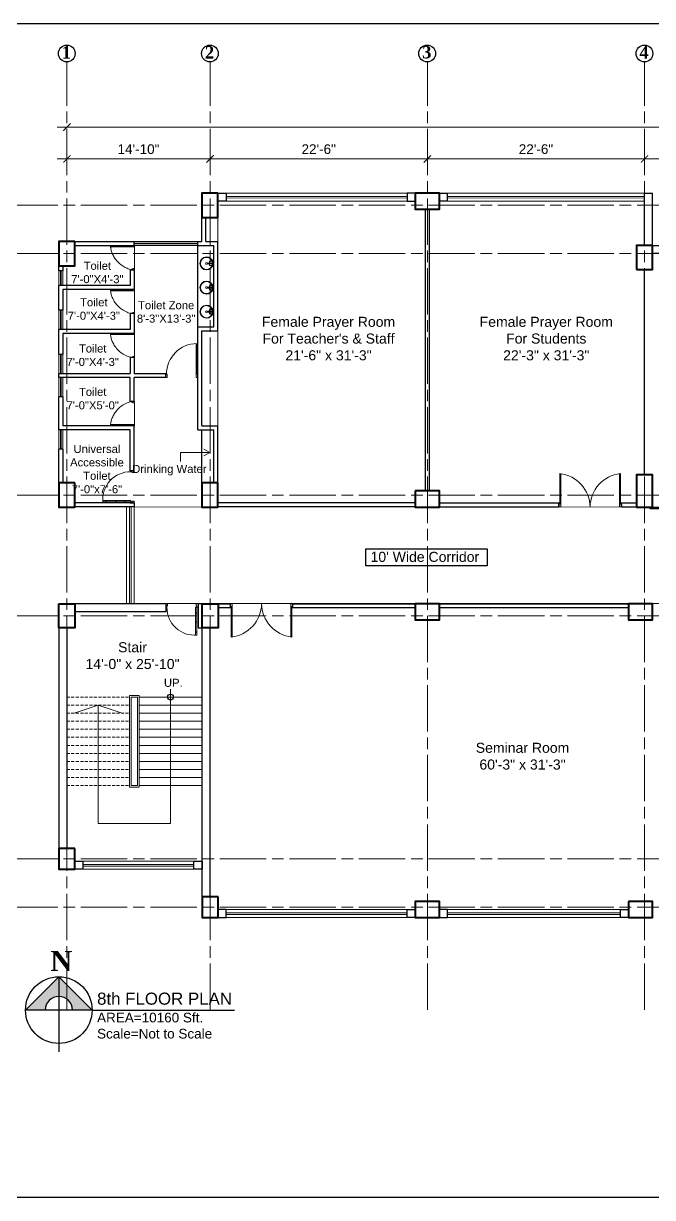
# Model space of a CAD drawing. Header units: inches. Extents: x -12 to 20935469, y -1604 to 24729220.
# Drawn here: x 20831996 to 20832778, y 24705706 to 24707164 of the extents above; entities that cross this region are included whole.
import ezdxf

# ---------------------------------------------------------------- set-up
doc = ezdxf.new("R2010")
doc.units = ezdxf.units.IN
doc.header["$LTSCALE"] = 0.03
doc.header["$MEASUREMENT"] = 0
doc.header["$PDMODE"] = 32
doc.header["$PDSIZE"] = 15
doc.linetypes.add('ACAD_ISO08W100', pattern=[36, 24, -3, 6, -3])
doc.linetypes.add('DASHED2', pattern=[0.375, 0.25, -0.125])
for name, color, linetype, lineweight in [('column', 1, 'Continuous', 40), ('Dim Line', 252, 'Continuous', 13), ('Door', 7, 'Continuous', 18), ('Gas', 21, 'Continuous', 5), ('Glass Line', 252, 'Continuous', 9), ('Grid Line', 252, 'Continuous', 18), ('Hatch', 253, 'Continuous', 15), ('Low Wall', 7, 'Continuous', 30), ('Main Wall', 7, 'Continuous', 30), ('RAIL', 23, 'Continuous', 13), ('STAIR', 46, 'Continuous', 15), ('TOILET FIXTURE', 142, 'Continuous', 5), ('wind.', 150, 'Continuous', 20)]:
    doc.layers.add(name, color=color, linetype=linetype, lineweight=lineweight)
doc.layers.add('TEXT', color=7, linetype='Continuous')
doc.styles.add('2', font='swisscl.ttf')
doc.styles.add('RomanS', font='arial.ttf', dxfattribs={"height": 12})
doc.styles.get("Standard").update_dxf_attribs({"font": 'timesbd.ttf'})
doc.dimstyles.new('Aec_Arch_I', dxfattribs={"dimscale": 96, "dimtxt": 12, "dimasz": 0.09375, "dimexe": 0.125, "dimexo": 0.125, "dimgap": 0.0625, "dimtad": 1, "dimdec": 0, "dimzin": 3, "dimdsep": 46, "dimlunit": 4, "dimtxsty": 'RomanS', "dimblk1": 'ARCHTICK', "dimblk2": 'ARCHTICK', "dimsah": 1, "dimcen": 0.09375, "dimdle": 0.125, "dimadec": 0, "dimazin": 0, "dimtfac": 0.75, "dimtdec": 0, "dimtmove": 2, "dimatfit": 3, "dimldrblk": 'ARCHTICK', "dimfxl": 1, "dimfrac": 1, "dimtolj": 1, "dimtzin": 0, "dimarcsym": 0})

# ---------------------------------------------------------------- blocks, each defined once
blk = doc.blocks.new('_ArchTick')
at = {"color": 0, "linetype": 'ByBlock', "lineweight": 35, "const_width": 0.15}
blk.add_lwpolyline([(-0.5, -0.5), (0.5, 0.5)], dxfattribs=at)
blk = doc.blocks.new('*D14')
at = {"layer": 'Defpoints', "color": 0, "transparency": 16777216}
for p in [(20831126.3, 24724578.2), (20830948.3, 24724562.3), (20831126.3, 24724562.3)]:
    blk.add_point(p, dxfattribs=at)
at = {"layer": 'Dim Line', "color": 0, "lineweight": -2, "transparency": 16777216}
for p, q in [((20830948.3, 24724574.3), (20830948.3, 24724590.2)), ((20831126.3, 24724574.3), (20831126.3, 24724590.2)), ((20830936.3, 24724578.2), (20831138.3, 24724578.2))]:
    blk.add_line(p, q, dxfattribs=at)
at = {"layer": 'Dim Line', "color": 0, "lineweight": -2, "transparency": 16777216, "xscale": 9, "yscale": 9, "zscale": 9, "rotation": 180}
blk.add_blockref('_ArchTick', (20830948.3, 24724578.2), dxfattribs=at)
at = {"layer": 'Dim Line', "color": 0, "lineweight": -2, "transparency": 16777216, "xscale": 9, "yscale": 9, "zscale": 9}
blk.add_blockref('_ArchTick', (20831126.3, 24724578.2), dxfattribs=at)
at = {"layer": 'Dim Line', "color": 0, "transparency": 16777216, "insert": (20831037.3, 24724590.3), "char_height": 12, "attachment_point": 5, "style": 'RomanS'}
blk.add_mtext('\\A1;14\'-10"', dxfattribs=at)
blk = doc.blocks.new('*D7')
at = {"layer": 'Defpoints', "color": 0, "transparency": 16777216}
for p in [(20831396.3, 24724578.2), (20831396.3, 24724578.2), (20831126.3, 24724562.3)]:
    blk.add_point(p, dxfattribs=at)
at = {"layer": 'Dim Line', "color": 0, "lineweight": -2, "transparency": 16777216}
for p, q in [((20831126.3, 24724574.3), (20831126.3, 24724590.2)), ((20831114.3, 24724578.2), (20831408.3, 24724578.2))]:
    blk.add_line(p, q, dxfattribs=at)
at = {"layer": 'Dim Line', "color": 0, "lineweight": -2, "transparency": 16777216, "xscale": 9, "yscale": 9, "zscale": 9, "rotation": 180}
blk.add_blockref('_ArchTick', (20831126.3, 24724578.2), dxfattribs=at)
at = {"layer": 'Dim Line', "color": 0, "lineweight": -2, "transparency": 16777216, "xscale": 9, "yscale": 9, "zscale": 9}
blk.add_blockref('_ArchTick', (20831396.3, 24724578.2), dxfattribs=at)
at = {"layer": 'Dim Line', "color": 0, "transparency": 16777216, "insert": (20831261.3, 24724590.3), "char_height": 12, "attachment_point": 5, "style": 'RomanS'}
blk.add_mtext('\\A1;22\'-6"', dxfattribs=at)
blk = doc.blocks.new('*D8')
at = {"layer": 'Defpoints', "color": 0, "transparency": 16777216}
for p in [(20831396.3, 24724578.2), (20831666.3, 24724578.2), (20831666.3, 24724578.2)]:
    blk.add_point(p, dxfattribs=at)
at = {"layer": 'Dim Line', "color": 0, "lineweight": -2, "transparency": 16777216}
blk.add_line((20831384.3, 24724578.2), (20831678.3, 24724578.2), dxfattribs=at)
at = {"layer": 'Dim Line', "color": 0, "lineweight": -2, "transparency": 16777216, "xscale": 9, "yscale": 9, "zscale": 9, "rotation": 180}
blk.add_blockref('_ArchTick', (20831396.3, 24724578.2), dxfattribs=at)
at = {"layer": 'Dim Line', "color": 0, "lineweight": -2, "transparency": 16777216, "xscale": 9, "yscale": 9, "zscale": 9}
blk.add_blockref('_ArchTick', (20831666.3, 24724578.2), dxfattribs=at)
at = {"layer": 'Dim Line', "color": 0, "transparency": 16777216, "insert": (20831531.3, 24724590.3), "char_height": 12, "attachment_point": 5, "style": 'RomanS'}
blk.add_mtext('\\A1;22\'-6"', dxfattribs=at)
blk = doc.blocks.new('*D9')
at = {"layer": 'Defpoints', "color": 0, "transparency": 16777216}
for p in [(20831666.3, 24724578.2), (20831844.3, 24724578.2), (20831844.3, 24724578.2)]:
    blk.add_point(p, dxfattribs=at)
at = {"layer": 'Dim Line', "color": 0, "lineweight": -2, "transparency": 16777216}
blk.add_line((20831654.3, 24724578.2), (20831856.3, 24724578.2), dxfattribs=at)
at = {"layer": 'Dim Line', "color": 0, "lineweight": -2, "transparency": 16777216, "xscale": 9, "yscale": 9, "zscale": 9, "rotation": 180}
blk.add_blockref('_ArchTick', (20831666.3, 24724578.2), dxfattribs=at)
at = {"layer": 'Dim Line', "color": 0, "lineweight": -2, "transparency": 16777216, "xscale": 9, "yscale": 9, "zscale": 9}
blk.add_blockref('_ArchTick', (20831844.3, 24724578.2), dxfattribs=at)
at = {"layer": 'Dim Line', "color": 0, "transparency": 16777216, "insert": (20831755.3, 24724590.3), "char_height": 12, "attachment_point": 5, "style": 'RomanS'}
blk.add_mtext('\\A1;14\'-10"', dxfattribs=at)
blk = doc.blocks.new('*D13')
at = {"layer": 'Defpoints', "color": 0, "transparency": 16777216}
for p in [(20830948.3, 24724610.7), (20832951.8, 24724617.8), (20832951.8, 24724610.7)]:
    blk.add_point(p, dxfattribs=at)
at = {"layer": 'Dim Line', "color": 0, "lineweight": -2, "transparency": 16777216}
for p, q in [((20830948.3, 24724622.7), (20830948.3, 24724629.8)), ((20832951.8, 24724622.7), (20832951.8, 24724629.8)), ((20830936.3, 24724617.8), (20832963.8, 24724617.8))]:
    blk.add_line(p, q, dxfattribs=at)
at = {"layer": 'Dim Line', "color": 0, "lineweight": -2, "transparency": 16777216, "xscale": 9, "yscale": 9, "zscale": 9, "rotation": 180}
blk.add_blockref('_ArchTick', (20830948.3, 24724617.8), dxfattribs=at)
at = {"layer": 'Dim Line', "color": 0, "lineweight": -2, "transparency": 16777216, "xscale": 9, "yscale": 9, "zscale": 9}
blk.add_blockref('_ArchTick', (20832951.8, 24724617.8), dxfattribs=at)
at = {"layer": 'Dim Line', "color": 0, "transparency": 16777216, "insert": (20831950, 24724629.9), "char_height": 12, "attachment_point": 5, "style": 'RomanS'}
blk.add_mtext('\\A1;166\'-11"', dxfattribs=at)
blk = doc.blocks.new('Door_45')
at = {"layer": 'Door'}
for p, q in [((1.5, 5), (1.5, 44)), ((1.5, 40), (2.2, 40)), ((2.2, 40), (2.2, 39.5)), ((2.2, 39.5), (2.7, 39.5)), ((2.7, 39.5), (2.7, 40)), ((2.7, 40), (3.5, 40)), ((3.5, 44), (3.5, 5)), ((1.5, 25.8), (2.2, 25.8)), ((2.2, 25.8), (2.2, 25.3)), ((2.2, 25.3), (2.7, 25.3)), ((2.7, 25.8), (3.5, 25.8)), ((2.7, 25.3), (2.7, 25.8)), ((0, 0), (0, 5)), ((0, 5), (1.5, 5)), ((1.5, 12.6), (2.2, 12.6)), ((3.5, 5), (1.5, 5)), ((1.5, 5), (1.5, 3)), ((1.5, 3), (2.5, 3)), ((2.2, 12.6), (2.2, 13.1)), ((2.2, 13.1), (2.7, 13.1)), ((2.5, 3), (2.5, 0)), ((2.7, 13.1), (2.7, 12.6)), ((2.7, 12.6), (3.5, 12.6)), ((42.5, 3), (42.5, 0)), ((43.5, 3), (42.5, 3)), ((45, 5), (43.5, 5)), ((43.5, 5), (43.5, 3)), ((45, 0), (45, 5)), ((2.5, 0), (0, 0)), ((42.5, 0), (45, 0))]:
    blk.add_line(p, q, dxfattribs=at)
blk.add_arc((4.7, 5.3), 38.8, 359.6233, 94.6685, dxfattribs=at)
blk = doc.blocks.new('sssss-flat-876')
at = {"layer": 'Door', "linetype": 'Continuous', "ltscale": 3}
blk.add_line((3666.5, 84027.2), (3666.5, 84055.7), dxfattribs=at)
at = {"layer": 'Door', "linetype": 'Continuous', "ltscale": 3, "extrusion": (-7.21527e-09, -3.35624e-18, 1), "elevation": 0}
for points in [[(3666.5, 84057.2), (3666.5, 84055.7), (3668.4, 84055.7), (3668.4, 84056.5), (3670.2, 84056.5), (3670.2, 84057.2)], [(3668.4, 84055.7), (3696.2, 84055.7), (3696.2, 84056.5), (3668.4, 84056.5)]]:
    blk.add_lwpolyline(points, close=True, dxfattribs=at)
at = {"layer": 'Door', "linetype": 'Continuous', "ltscale": 3, "flags": 128}
blk.add_lwpolyline([(3670.2, 84027.2, 0.04096), (3675.5, 84028.9, 0.082496), (3684.9, 84034.8, 0.052187), (3689.7, 84040, 0.043988), (3692.9, 84045, 0.036571), (3694.8, 84049.6, 0.034751), (3695.9, 84054.2, 0.011435), (3696.2, 84055.7)], format="xyb", dxfattribs=at)
at = {"layer": 'Door', "linetype": 'Continuous', "ltscale": 3}
blk.add_lwpolyline([(3666.5, 84027.2), (3666.5, 84028.7), (3668.4, 84028.7), (3668.4, 84027.9), (3670.2, 84027.9), (3670.2, 84027.2)], close=True, dxfattribs=at)
blk = doc.blocks.new('7-flat-72')
at = {"layer": 'Glass Line', "color": 8, "ltscale": 20}
for p, q in [((-64478.7, 376960.5), (-64480.3, 376960.5)), ((-64480.3, 376959.5), (-64480.3, 376960.5)), ((-64480.3, 376959.5), (-64480.3, 376960.5)), ((-64478.7, 376959.5), (-64480.3, 376959.5)), ((-64480.3, 376959.1), (-64480.3, 376959.4)), ((-64478.7, 376959.4), (-64480.3, 376959.4)), ((-64478.7, 376959.1), (-64480.3, 376959.1)), ((-64480.2, 376959.4), (-64480.2, 376959.5)), ((-64480.1, 376959.5), (-64480.1, 376960.5)), ((-64479.9, 376959.5), (-64479.9, 376960.5)), ((-64479.5, 376959.5), (-64479.5, 376960.5)), ((-64479.1, 376959.5), (-64479.1, 376960.5)), ((-64478.9, 376959.5), (-64478.9, 376960.5)), ((-64478.9, 376959.4), (-64478.9, 376959.5)), ((-64478.8, 376959.5), (-64478.8, 376960.5)), ((-64478.7, 376959.5), (-64478.7, 376960.5)), ((-64478.7, 376959.1), (-64478.7, 376959.4)), ((-64475.1, 376959.4), (-64476.9, 376959.4)), ((-64476.9, 376959.1), (-64476.9, 376959.4)), ((-64475.1, 376959.1), (-64476.9, 376959.1)), ((-64476.6, 376959.4), (-64476.6, 376966.6)), ((-64475.5, 376966.6), (-64476.6, 376966.6)), ((-64475.5, 376959.4), (-64475.5, 376966.6)), ((-64475.1, 376959.1), (-64475.1, 376959.4)), ((-64473.3, 376960.5), (-64471.7, 376960.5)), ((-64473.3, 376959.5), (-64473.3, 376960.5)), ((-64473.3, 376959.5), (-64473.3, 376960.5)), ((-64473.3, 376959.5), (-64471.7, 376959.5)), ((-64473.3, 376959.1), (-64473.3, 376959.4)), ((-64473.3, 376959.4), (-64471.7, 376959.4)), ((-64473.3, 376959.1), (-64471.7, 376959.1)), ((-64473.1, 376959.5), (-64473.1, 376960.5)), ((-64473.1, 376959.4), (-64473.1, 376959.5)), ((-64472.9, 376959.5), (-64472.9, 376960.5)), ((-64472.5, 376959.5), (-64472.5, 376960.5)), ((-64472.1, 376959.5), (-64472.1, 376960.5)), ((-64471.9, 376959.5), (-64471.9, 376960.5)), ((-64471.9, 376959.4), (-64471.9, 376959.5)), ((-64471.8, 376959.5), (-64471.8, 376960.5)), ((-64471.7, 376959.5), (-64471.7, 376960.5)), ((-64471.7, 376959.1), (-64471.7, 376959.4))]:
    blk.add_line(p, q, dxfattribs=at)
blk.add_circle((-64476, 376968.4, 0), 1.08, dxfattribs=at)
for radius, start, end in [(8.1, 273.8334, 266.1883), (7.55, 274.115, 265.9068)]:
    blk.add_arc((-64476, 376968.4, 0), radius, start, end, dxfattribs=at)
blk = doc.blocks.new('SFSFSFS-flat-72')
at = {"layer": 'TOILET FIXTURE', "ltscale": 0.2}
blk.add_lwpolyline([(-3918.5, -3608.1), (-3918.5, -3602.7), (-3923.9, -3602.7), (-3923.9, -3608.1)], close=True, dxfattribs=at)
at = {"layer": 'TOILET FIXTURE', "ltscale": 20}
blk.add_blockref('7-flat-72', (60554.8, -380567.2), dxfattribs=at)
blk = doc.blocks.new('$D40')
at = {"layer": 'Door'}
for p, q in [((1, 4), (1, 42)), ((2, 0), (2, 42)), ((1, 5), (0, 5)), ((2, 0), (0, 0)), ((2, 4), (1, 4)), ((39, 4), (38, 4)), ((38, 4), (38, 0)), ((40, 0), (38, 0)), ((40, 5), (39, 5)), ((39, 5), (39, 4))]:
    blk.add_line(p, q, dxfattribs=at)
blk.add_arc((1, 4), 38, 0, 90, dxfattribs=at)
blk = doc.blocks.new('fff')
at = {"layer": 'Grid Line', "color": 252, "linetype": 'ACAD_ISO08W100', "lineweight": 9, "ltscale": 80, "true_color": 0x939598}
for p, q in [((20830948.3, 24723521.1), (20830948.3, 24724698.8)), ((20831126.3, 24723521.1), (20831126.3, 24724698.8)), ((20831396.3, 24723521.1), (20831396.3, 24724698.8)), ((20831666.3, 24723521.1), (20831666.3, 24724698.8)), ((20833096.9, 24724520.6), (20830726.1, 24724520.6)), ((20833096.9, 24724460.6), (20830726.1, 24724460.6)), ((20833096.9, 24724160.7), (20830726.1, 24724160.7)), ((20833096.9, 24724010.7), (20830726.1, 24724010.7)), ((20833096.9, 24723708.7), (20830726.1, 24723708.7)), ((20833096.9, 24723648.8), (20830726.1, 24723648.8))]:
    blk.add_line(p, q, dxfattribs=at)
at = {"layer": 'Dim Line'}
for base, p1, p2, picture, middle in [((20832951.7523, 24724617.8128), (20830948.3088, 24724610.7482), (20832951.7523, 24724610.7482), '*D13', (20831950.0306, 24724629.9397)), ((20831126.3, 24724578.2), (20830948.3, 24724562.3), (20831126.3, 24724562.3), '*D14', (20831037.3, 24724590.3)), ((20831396.3, 24724578.2), (20831126.3, 24724562.3), (20831396.3, 24724578.2), '*D7', (20831261.3, 24724590.3)), ((20831666.3, 24724578.2), (20831396.3, 24724578.2), (20831666.3, 24724578.2), '*D8', (20831531.3, 24724590.3)), ((20831844.3, 24724578.2), (20831666.3, 24724578.2), (20831844.3, 24724578.2), '*D9', (20831755.3, 24724590.3))]:
    dim = blk.add_linear_dim(base=base, p1=p1, p2=p2, dimstyle='Aec_Arch_I', dxfattribs=at)
    dim.commit()
    dim.dimension.update_dxf_attribs({"geometry": picture, "text_midpoint": middle})

msp = doc.modelspace()

# ---------------------------------------------------------------- hatches: boundary and pattern name
at = {"layer": 'Low Wall'}
h = msp.add_hatch(color=256, dxfattribs=at)
h.paths.add_polyline_path([(20832023.4, 24705938.4), (20831999, 24705938.4), (20832040.4, 24705979.8), (20832040.4, 24705955.4, 0.414214)])
h.paths.add_polyline_path([(20832040.4, 24705955.4), (20832040.4, 24705979.8), (20832081.8, 24705938.4), (20832057.5, 24705938.4, 0.414214)])

# ---------------------------------------------------------------- linework, layer by layer
for p, q in [((20832213.2, 24706787.2), (20832213.2, 24706888.2)), ((20832218.2, 24706593.3), (20832218.2, 24706659.4)), ((20832129.2, 24706568.5), (20832134.2, 24706568.5)), ((20832661.7, 24706565.9), (20832661.7, 24706563.4)), ((20832739.7, 24706565.9), (20832739.7, 24706563.4)), ((20832248.2, 24706053.3), (20832248.2, 24706053.3)), ((20832040.4, 24705979.8), (20832040.4, 24705886.4)), ((20832081.8, 24705938.4), (20832258.6, 24705938.4))]:
    msp.add_line(p, q)
for points in [[(20832775.2, 24706563.3), (20832854.5, 24706563.3), (20832854.5, 24706561.3), (20832775.2, 24706561.3)], [(20832422, 24706511.6), (20832572.8, 24706511.6), (20832572.8, 24706490.5), (20832422, 24706490.5)]]:
    msp.add_lwpolyline(points, close=True)
msp.add_lwpolyline([(20832081.8, 24705938.4), (20831999, 24705938.3)])
for centre, radius in [((20832179.2, 24706327.3), 3.61), ((20832040.4, 24705938.4), 41.4)]:
    msp.add_circle(centre, radius)
at = {"layer": 'column', "lineweight": 40, "ltscale": 20}
for points in [[(20832238.2, 24706953.2), (20832218.2, 24706953.2), (20832218.2, 24706923.2), (20832238.2, 24706923.2)], [(20832483.4, 24706953.2), (20832483.4, 24706933.2), (20832513.4, 24706933.2), (20832513.4, 24706953.2)], [(20832060.3, 24706893.2), (20832040.3, 24706893.2), (20832040.3, 24706863.2), (20832060.3, 24706863.2)], [(20832758.3, 24706858.4), (20832778.3, 24706858.4), (20832778.3, 24706888.4), (20832758.3, 24706888.4)], [(20832758.3, 24706563.3), (20832778.3, 24706563.3), (20832778.3, 24706603.3), (20832758.3, 24706603.3)], [(20832060.3, 24706593.3), (20832040.3, 24706593.3), (20832040.3, 24706563.3), (20832060.3, 24706563.3)], [(20832238.2, 24706593.3), (20832218.2, 24706593.3), (20832218.2, 24706563.3), (20832238.2, 24706563.3)], [(20832483.4, 24706583.3), (20832483.4, 24706563.3), (20832513.4, 24706563.3), (20832513.4, 24706583.3)], [(20832040.4, 24706443.3), (20832060.4, 24706443.3), (20832060.4, 24706413.3), (20832040.4, 24706413.3)], [(20832218.4, 24706443.3), (20832238.4, 24706443.3), (20832238.4, 24706413.3), (20832218.4, 24706413.3)], [(20832483.4, 24706443.3), (20832483.4, 24706423.3), (20832513.4, 24706423.3), (20832513.4, 24706443.3)], [(20832748.3, 24706443.3), (20832748.3, 24706423.3), (20832778.3, 24706423.3), (20832778.3, 24706443.3)], [(20832060.4, 24706139.3), (20832040.4, 24706139.3), (20832040.4, 24706113.3), (20832060.4, 24706113.3)], [(20832238.4, 24706079.3), (20832218.4, 24706079.3), (20832218.4, 24706053.3), (20832238.4, 24706053.3)], [(20832513.4, 24706053.3), (20832513.4, 24706073.3), (20832483.4, 24706073.3), (20832483.4, 24706053.3)], [(20832748.3, 24706073.3), (20832748.3, 24706053.3), (20832778.3, 24706053.3), (20832778.3, 24706073.3)]]:
    msp.add_lwpolyline(points, close=True, dxfattribs=at)
at = {"layer": 'Defpoints'}
msp.add_lwpolyline([(20831795.7, 24707164.1), (20834234.6, 24707164.1), (20834234.6, 24705705.5), (20831795.7, 24705705.5)], close=True, dxfattribs=at)
at = {"layer": 'Door'}
for p, q in [((20832663, 24706567.1), (20832663, 24706605)), ((20832664.3, 24706563.4), (20832664.3, 24706604.9)), ((20832737.1, 24706563.4), (20832737.1, 24706604.9)), ((20832738.4, 24706567.1), (20832738.4, 24706605)), ((20832663, 24706568.4), (20832661.7, 24706568.4)), ((20832664.3, 24706563.4), (20832661.7, 24706563.4)), ((20832664.3, 24706567.1), (20832663, 24706567.1)), ((20832737.1, 24706567.1), (20832738.4, 24706567.1)), ((20832737.1, 24706563.4), (20832739.7, 24706563.4)), ((20832738.4, 24706568.4), (20832739.7, 24706568.4)), ((20832256, 24706443.3), (20832253.4, 24706443.3)), ((20832254.7, 24706438.3), (20832253.4, 24706438.3)), ((20832254.7, 24706439.6), (20832254.7, 24706401.7)), ((20832256, 24706439.6), (20832254.7, 24706439.6)), ((20832256, 24706443.3), (20832256, 24706401.8)), ((20832328.8, 24706443.3), (20832328.8, 24706401.8)), ((20832328.8, 24706443.3), (20832331.4, 24706443.3)), ((20832328.8, 24706439.6), (20832330.1, 24706439.6)), ((20832330.1, 24706439.6), (20832330.1, 24706401.7)), ((20832330.1, 24706438.3), (20832331.4, 24706438.3))]:
    msp.add_line(p, q, dxfattribs=at)
for centre, start, end in [((20832658.4, 24706562.9), 0.5906, 83.7783), ((20832742.9, 24706562.9), 96.2217, 179.4094), ((20832250.1, 24706443.8), 276.2217, 359.4094), ((20832334.7, 24706443.8), 180.5906, 263.7783)]:
    msp.add_arc(centre, 42.3, start, end, dxfattribs=at)
at = {"layer": 'Gas', "color": 0, "lineweight": 5}
for points in [[(20832140.3, 24706329.3), (20832128.3, 24706329.3), (20832128.3, 24706215.3), (20832140.3, 24706215.3)], [(20832138.3, 24706327.3), (20832130.3, 24706327.3), (20832130.3, 24706217.3), (20832138.3, 24706217.3)]]:
    msp.add_lwpolyline(points, close=True, dxfattribs=at)
at = {"layer": 'Hatch', "lineweight": 5}
for p, q in [((20832238.2, 24706893.2), (20832238.2, 24706923.2)), ((20832238.2, 24706664.4), (20832238.2, 24706782.2))]:
    msp.add_line(p, q, dxfattribs=at)
at = {"layer": 'Hatch', "lineweight": 0}
msp.add_lwpolyline([(20833969.7, 24706563.4), (20833135.9, 24706563.4), (20833135.9, 24706878.2), (20832956.2, 24706878.4), (20832956.2, 24706563.3), (20832134.2, 24706563.5), (20832134.2, 24706443.4), (20832956.2, 24706443.4), (20832956.2, 24706223.9), (20833165.9, 24706223.9), (20833165.9, 24706073.3), (20833165.9, 24706058.4), (20833167.3, 24706058.4), (20833271, 24706058.4), (20833268.8, 24706443.4), (20833969.7, 24706443.4)], close=True, dxfattribs=at)
at = {"layer": 'Low Wall', "color": 0}
msp.add_lwpolyline([(20831999, 24705938.4), (20832040.4, 24705979.8), (20832081.8, 24705938.4)], dxfattribs=at)
at = {"layer": 'Low Wall'}
msp.add_arc((20832040.4, 24705938.4), 17, 0, 180, dxfattribs=at)
at = {"layer": 'Main Wall', "lineweight": 30}
for p, q in [((20832768.3, 24706953.2), (20832778.3, 24706953.2)), ((20832768.3, 24706888.4), (20832768.3, 24706953.2)), ((20832778.3, 24706888.4), (20832778.3, 24706953.2)), ((20832218.2, 24706893.2), (20832218.2, 24706923.2)), ((20832223.2, 24706893.2), (20832223.2, 24706923.2)), ((20832495.9, 24706583.3), (20832495.9, 24706933.2)), ((20832500.9, 24706583.3), (20832500.9, 24706933.2)), ((20832768.3, 24706907.2), (20832768.3, 24706907.2)), ((20832060.3, 24706893.2), (20832134.2, 24706893.2)), ((20832134.2, 24706888.2), (20832134.2, 24706893.2)), ((20832213.2, 24706893.2), (20832218.2, 24706893.2)), ((20832213.2, 24706888.2), (20832213.2, 24706893.2)), ((20832223.2, 24706893.2), (20832238.2, 24706893.2)), ((20832238.2, 24706782.2), (20832238.2, 24706893.2)), ((20832768.3, 24706901.2), (20832768.3, 24706901.2)), ((20832060.3, 24706888.2), (20832134.2, 24706888.2)), ((20832213.2, 24706888.2), (20832233.2, 24706888.2)), ((20832233.2, 24706787.2), (20832233.2, 24706888.2)), ((20832040.3, 24706856.6), (20832040.3, 24706863.2)), ((20832129.2, 24706858.2), (20832134.2, 24706858.2)), ((20832129.2, 24706858.2), (20832129.2, 24706838.6)), ((20832768.3, 24706603.3), (20832768.3, 24706858.4)), ((20832129.2, 24706838.6), (20832040.3, 24706838.6)), ((20832040.3, 24706808), (20832040.3, 24706838.6)), ((20832134.2, 24706833.6), (20832045.3, 24706833.6)), ((20832129.2, 24706803.6), (20832129.2, 24706784)), ((20832134.2, 24706803.6), (20832129.2, 24706803.6)), ((20832129.2, 24706784), (20832040.3, 24706784)), ((20832040.3, 24706753.4), (20832040.3, 24706784)), ((20832134.2, 24706779), (20832045.3, 24706779)), ((20832045.3, 24706779), (20832045.3, 24706753.4)), ((20832213.2, 24706729.4), (20832213.2, 24706787.2)), ((20832213.2, 24706787.2), (20832233.2, 24706787.2)), ((20832218.2, 24706664.4), (20832218.2, 24706782.2)), ((20832218.2, 24706782.2), (20832238.2, 24706782.2)), ((20832040.3, 24706753.4), (20832045.3, 24706753.4)), ((20832134.2, 24706749), (20832129.2, 24706749)), ((20832040.3, 24706729.4), (20832129.2, 24706729.4)), ((20832040.3, 24706724.4), (20832040.3, 24706729.4)), ((20832173.2, 24706724.4), (20832173.2, 24706729.4)), ((20832213.2, 24706659.4), (20832213.2, 24706729.4)), ((20832129.2, 24706724.4), (20832040.3, 24706724.4)), ((20832129.2, 24706694.4), (20832129.2, 24706724.4)), ((20832134.2, 24706694.4), (20832134.2, 24706724.4)), ((20832173.2, 24706724.4), (20832134.2, 24706724.4)), ((20832045.3, 24706700.4), (20832040.3, 24706700.4)), ((20832040.3, 24706659.4), (20832040.3, 24706700.4)), ((20832045.3, 24706700.4), (20832045.3, 24706664.4)), ((20832134.2, 24706694.4), (20832129.2, 24706694.4)), ((20832129.2, 24706659.4), (20832040.3, 24706659.4)), ((20832134.2, 24706664.4), (20832045.3, 24706664.4)), ((20832129.2, 24706608.5), (20832129.2, 24706659.4)), ((20832134.2, 24706608.5), (20832134.2, 24706664.4)), ((20832213.2, 24706659.4), (20832233.2, 24706659.4)), ((20832218.2, 24706664.4), (20832238.2, 24706664.4)), ((20832233.2, 24706593.3), (20832233.2, 24706659.4)), ((20832238.2, 24706593.3), (20832238.2, 24706664.4)), ((20832040.3, 24706593.3), (20832040.3, 24706635.4)), ((20832045.3, 24706635.4), (20832040.3, 24706635.4)), ((20832045.3, 24706635.4), (20832045.3, 24706593.3)), ((20832134.2, 24706608.5), (20832129.2, 24706608.5)), ((20832134.2, 24706568.5), (20832060.3, 24706568.5)), ((20832134.2, 24706563.5), (20832060.3, 24706563.5)), ((20832134.2, 24706568.5), (20832134.2, 24706563.5)), ((20832483.4, 24706568.4), (20832238.2, 24706568.4)), ((20832483.4, 24706563.4), (20832238.2, 24706563.4)), ((20832513.4, 24706568.4), (20832661.7, 24706568.4)), ((20832513.4, 24706563.4), (20832661.7, 24706563.4)), ((20832661.7, 24706563.4), (20832661.7, 24706568.4)), ((20832739.7, 24706563.4), (20832739.7, 24706568.4)), ((20832739.7, 24706568.4), (20832758.3, 24706568.4)), ((20832739.7, 24706563.4), (20832758.3, 24706563.4)), ((20832173.4, 24706443.3), (20832060.4, 24706443.3)), ((20832173.4, 24706443.3), (20832173.4, 24706433.3)), ((20832218.4, 24706443.3), (20832213.4, 24706443.3)), ((20832213.4, 24706443.3), (20832213.4, 24706413.3)), ((20832228.4, 24706443.3), (20832218.4, 24706443.3)), ((20832238.4, 24706443.3), (20832253.4, 24706443.3)), ((20832253.4, 24706438.3), (20832238.4, 24706438.3)), ((20832253.4, 24706443.3), (20832253.4, 24706438.3)), ((20832331.4, 24706443.3), (20832483.4, 24706443.3)), ((20832331.4, 24706438.3), (20832331.4, 24706443.3)), ((20832483.4, 24706438.3), (20832331.4, 24706438.3)), ((20832513.4, 24706443.3), (20832748.3, 24706443.3)), ((20832748.3, 24706438.3), (20832513.4, 24706438.3)), ((20832173.4, 24706433.3), (20832060.4, 24706433.3)), ((20832040.4, 24706413.3), (20832040.4, 24706139.3)), ((20832050.4, 24706413.3), (20832050.4, 24706139.3)), ((20832213.4, 24706413.3), (20832218.4, 24706413.3)), ((20832218.4, 24706079.3), (20832218.4, 24706413.3)), ((20832228.4, 24706079.3), (20832228.4, 24706413.3))]:
    msp.add_line(p, q, dxfattribs=at)
for points in [[(20832238.2, 24706953.2), (20832248.2, 24706953.2), (20832248.2, 24706943.2), (20832238.2, 24706943.2)], [(20832483.2, 24706953.2), (20832473.2, 24706953.2), (20832473.2, 24706943.2), (20832483.2, 24706943.2)], [(20832513.2, 24706953.2), (20832523.2, 24706953.2), (20832523.2, 24706943.2), (20832513.2, 24706943.2)], [(20832778.2, 24706888.4), (20832788.2, 24706888.4), (20832788.2, 24706878.4), (20832778.2, 24706878.4)], [(20832045.3, 24706863.2), (20832045.3, 24706856.6)], [(20832045.3, 24706856.6), (20832040.3, 24706856.6)], [(20832134.2, 24706858.2), (20832134.2, 24706833.6)], [(20832045.3, 24706833.6), (20832045.3, 24706808)], [(20832045.3, 24706808), (20832040.3, 24706808)], [(20832134.2, 24706803.6), (20832134.2, 24706779)], [(20832129.2, 24706749), (20832129.2, 24706729.4)], [(20832134.2, 24706749), (20832134.2, 24706729.4)], [(20832134.2, 24706729.4), (20832173.2, 24706729.4)], [(20832238.4, 24706053.3), (20832248.4, 24706053.3), (20832248.4, 24706063.3), (20832238.4, 24706063.3)], [(20832483.4, 24706053.3), (20832473.4, 24706053.3), (20832473.4, 24706063.3), (20832483.4, 24706063.3)], [(20832513.4, 24706053.3), (20832523.4, 24706053.3), (20832523.4, 24706063.3), (20832513.4, 24706063.3)], [(20832748.3, 24706053.3), (20832738.3, 24706053.3), (20832738.3, 24706063.3), (20832748.3, 24706063.3)]]:
    msp.add_lwpolyline(points, dxfattribs=at)
at = {"layer": 'Main Wall'}
for points in [[(20832060.4, 24706123.3), (20832070.4, 24706123.3), (20832070.4, 24706113.3), (20832060.4, 24706113.3)], [(20832208.4, 24706123.3), (20832218.4, 24706123.3), (20832218.4, 24706113.3), (20832208.4, 24706113.3)]]:
    msp.add_lwpolyline(points, close=True, dxfattribs=at)
at = {"layer": 'RAIL', "lineweight": 9}
for p, q in [((20832179.2, 24706337), (20832179.2, 24706170.3)), ((20832089.3, 24706317.3), (20832059.3, 24706307.3)), ((20832089.3, 24706170.3), (20832089.3, 24706317.3)), ((20832119.3, 24706307.3), (20832089.3, 24706317.3)), ((20832218.3, 24706307.3), (20832140.3, 24706307.3)), ((20832179.2, 24706170.3), (20832089.3, 24706170.3))]:
    msp.add_line(p, q, dxfattribs=at)
at = {"layer": 'STAIR', "color": 253, "lineweight": 5}
for p, q in [((20832227.9, 24706631), (20832191.6, 24706631)), ((20832191.6, 24706631), (20832191.6, 24706619.8)), ((20832227.9, 24706631), (20832220.5, 24706635.1)), ((20832227.9, 24706631), (20832220.5, 24706627))]:
    msp.add_line(p, q, dxfattribs=at)
at = {"layer": 'STAIR', "color": 32, "linetype": 'DASHED2', "lineweight": 5, "ltscale": 500}
for p, q in [((20832050.3, 24706327.3), (20832128.3, 24706327.3)), ((20832050.3, 24706317.3), (20832128.3, 24706317.3)), ((20832050.3, 24706307.3), (20832128.3, 24706307.3)), ((20832050.3, 24706297.3), (20832128.3, 24706297.3)), ((20832050.3, 24706287.3), (20832128.3, 24706287.3)), ((20832050.3, 24706277.3), (20832128.3, 24706277.3)), ((20832050.3, 24706267.3), (20832128.3, 24706267.3)), ((20832050.3, 24706257.3), (20832128.3, 24706257.3)), ((20832050.3, 24706247.3), (20832128.3, 24706247.3)), ((20832050.3, 24706237.3), (20832128.3, 24706237.3)), ((20832050.3, 24706227.3), (20832128.3, 24706227.3)), ((20832050.3, 24706217.3), (20832128.3, 24706217.3))]:
    msp.add_line(p, q, dxfattribs=at)
at = {"layer": 'STAIR', "color": 32, "lineweight": 5}
for p, q in [((20832140.3, 24706327.3), (20832218.3, 24706327.3)), ((20832140.3, 24706317.3), (20832218.3, 24706317.3)), ((20832158.3, 24706307.3), (20832218.3, 24706307.3)), ((20832140.3, 24706297.3), (20832218.3, 24706297.3)), ((20832140.3, 24706287.3), (20832218.3, 24706287.3)), ((20832140.3, 24706277.3), (20832218.3, 24706277.3)), ((20832140.3, 24706267.3), (20832218.3, 24706267.3)), ((20832140.3, 24706257.3), (20832218.3, 24706257.3)), ((20832140.3, 24706247.3), (20832218.3, 24706247.3)), ((20832140.3, 24706237.3), (20832218.3, 24706237.3)), ((20832140.3, 24706227.3), (20832218.3, 24706227.3)), ((20832140.3, 24706217.3), (20832218.3, 24706217.3))]:
    msp.add_line(p, q, dxfattribs=at)
at = {"layer": 'TEXT'}
for centre in [(20832050.3, 24707126.8), (20832228.2, 24707126.8), (20832498.2, 24707126.8), (20832768.2, 24707126.8)]:
    msp.add_circle(centre, 10.4, dxfattribs=at)
at = {"layer": 'wind.', "lineweight": 5}
for p, q in [((20832473.2, 24706953.2), (20832248.2, 24706953.2)), ((20832248.2, 24706949.2), (20832473.2, 24706949.3)), ((20832523.2, 24706953.2), (20832768.2, 24706953.2)), ((20832523.2, 24706949.2), (20832768.2, 24706949.3)), ((20832248.2, 24706947.2), (20832473.2, 24706947.3)), ((20832248.2, 24706943.2), (20832473.2, 24706943.2)), ((20832523.2, 24706947.2), (20832768.2, 24706947.3)), ((20832523.2, 24706943.2), (20832768.2, 24706943.2)), ((20832134.2, 24706893.2), (20832213.2, 24706893.2)), ((20832134.2, 24706891.2), (20832213.2, 24706891.2)), ((20832134.2, 24706890.2), (20832213.2, 24706890.2)), ((20832134.2, 24706888.2), (20832213.2, 24706888.2)), ((20832040.3, 24706856.6), (20832040.3, 24706838.6)), ((20832042.3, 24706856.6), (20832042.3, 24706838.6)), ((20832043.3, 24706856.6), (20832043.3, 24706838.6)), ((20832045.3, 24706856.6), (20832045.3, 24706838.6)), ((20832040.3, 24706808), (20832040.3, 24706784)), ((20832042.3, 24706808), (20832042.3, 24706784)), ((20832043.3, 24706808), (20832043.3, 24706784)), ((20832045.3, 24706808), (20832045.3, 24706784)), ((20832040.3, 24706729.4), (20832040.3, 24706753.4)), ((20832042.3, 24706729.4), (20832042.3, 24706753.4)), ((20832043.3, 24706729.4), (20832043.3, 24706753.4)), ((20832045.3, 24706729.4), (20832045.3, 24706753.4)), ((20832040.3, 24706700.4), (20832040.3, 24706724.4)), ((20832042.3, 24706700.4), (20832042.3, 24706724.4)), ((20832043.3, 24706700.4), (20832043.3, 24706724.4)), ((20832045.3, 24706700.4), (20832045.3, 24706724.4)), ((20832040.3, 24706635.4), (20832040.3, 24706659.4)), ((20832042.3, 24706635.4), (20832042.3, 24706659.4)), ((20832043.3, 24706635.4), (20832043.3, 24706659.4)), ((20832045.3, 24706635.4), (20832045.3, 24706659.4)), ((20832124.4, 24706443.3), (20832124.4, 24706563.4)), ((20832128.4, 24706443.3), (20832128.4, 24706563.4)), ((20832130.4, 24706443.3), (20832130.4, 24706563.4)), ((20832065.4, 24706123.3), (20832213.4, 24706123.3)), ((20832070.4, 24706119.3), (20832208.4, 24706119.3)), ((20832070.4, 24706117.3), (20832208.4, 24706117.3)), ((20832065.4, 24706113.3), (20832213.4, 24706113.3)), ((20832473.2, 24706063.3), (20832248.4, 24706063.3)), ((20832473.2, 24706059.3), (20832248.4, 24706059.3)), ((20832513.4, 24706059.3), (20832513.3, 24706059.3)), ((20832738.3, 24706063.3), (20832523.4, 24706063.3)), ((20832738.3, 24706059.3), (20832523.4, 24706059.3)), ((20832473.2, 24706057.3), (20832248.4, 24706057.3)), ((20832473.2, 24706053.3), (20832248.4, 24706053.3)), ((20832483.2, 24706057.3), (20832483.2, 24706057.3)), ((20832513.4, 24706057.3), (20832513.3, 24706057.3)), ((20832738.3, 24706057.3), (20832523.4, 24706057.3)), ((20832738.3, 24706053.3), (20832523.4, 24706053.3))]:
    msp.add_line(p, q, dxfattribs=at)
at = {"layer": 'wind.'}
msp.add_line((20832134.2, 24706443.3), (20832134.2, 24706563.5), dxfattribs=at)

# ---------------------------------------------------------------- block references
at = {"layer": 'Door', "ltscale": 20, "xscale": -1}
for p in [(20835800.8, 24622831), (20835800.8, 24622776.4), (20835800.8, 24622721.8)]:
    msp.add_blockref('sssss-flat-876', p, dxfattribs=at)
at = {"layer": 'Door', "xscale": -1}
msp.add_blockref('$D40', (20832213.2, 24706724.4), dxfattribs=at)
at = {"layer": 'Door', "ltscale": 20, "rotation": 180}
msp.add_blockref('sssss-flat-876', (20835800.8, 24790721.6), dxfattribs=at)
at = {"layer": 'Door', "color": 250, "ltscale": 20, "xscale": 0.8888888888759539, "yscale": 0.8888888888759539, "zscale": 0.8888888888759539}
for p, rotation in [((20832134.2, 24706568.5), 90.00000000000001), ((20832213.4, 24706443.3), 180)]:
    msp.add_blockref('Door_45', p, dxfattribs=dict(at, rotation=rotation))
at = {"layer": 'Hatch', "lineweight": 0}
msp.add_blockref('fff', (1102.1, -17582.4), dxfattribs=at)
at = {"layer": 'TOILET FIXTURE', "ltscale": 20, "rotation": 90.00000000000001}
for p in [(20828625.1, 24710787.2), (20828625.1, 24710757.2), (20828625.1, 24710727.2)]:
    msp.add_blockref('SFSFSFS-flat-72', p, dxfattribs=at)

# ---------------------------------------------------------------- texts
msp.add_text('N', height=25.2).set_placement((20832029.8, 24705986.8))
at = {"layer": 'TEXT', "char_height": 15.44, "width": 227.458, "attachment_point": 8, "rotation": 0}
for s, insert in [('\\A1;1', (20832049.8, 24707120.5)), ('\\A1;2', (20832227.7, 24707120.5)), ('\\A1;3', (20832497.7, 24707120.5)), ('\\A1;4', (20832767.7, 24707120.5))]:
    msp.add_mtext(s, dxfattribs=dict(at, insert=insert))
at = {"layer": 'TEXT', "color": 30, "lineweight": 5, "ltscale": 20, "attachment_point": 2, "style": '2'}
for s, width, gutter_width, heights, insert, char_height in [('{\\fArial|b0|i0|c0|p34;\\C0;Toilet \\P7\'-0"X4\'-3"}', 104.76, 0.5, [0], (20832088.3, 24706868.1), 10), ('{\\fArial|b0|i0|c0|p34;\\C0;Toilet \\P7\'-0"X4\'-3"}', 104.76, 0.5, [0], (20832083.9, 24706822.7), 10), ('{\\fArial|b0|i0|c0|p34;\\C0;Toilet Zone\\P8\'-3"X13\'-3"}', 104.76, 0.5, [0], (20832173.8, 24706819.1), 10), ('\\pxsm1;{\\fArial|b0|i0|c0|p34;\\C0;Female Prayer Room\\PFor Teacher\'s & Staff\\P21\'-6" x 31\'-3" }', 235.592, 0.75, [0], (20832375.6, 24706799.7), 12.476), ('\\pxsm1;{\\fArial|b0|i0|c0|p34;\\C0;Female Prayer Room\\PFor Students\\P22\'-3" x 31\'-3" }', 204.588, 0.75, [0], (20832646.2, 24706799.7), 12.476), ('{\\fArial|b0|i0|c0|p34;\\C0;Toilet \\P7\'-0"X4\'-3"}', 104.76, 0.5, [0], (20832082.5, 24706765.3), 10), ('{\\fArial|b0|i0|c0|p34;\\C0;Toilet \\P7\'-0"X5\'-0"}', 104.76, 0.5, [0], (20832082.5, 24706711.4), 10), ('{\\fArial|b0|i0|c0|p34;\\C0;Universal Accessible Toilet\\P7\'-0"x7\'-6"}', 89.095, 0.35, [0], (20832087.8, 24706640.5), 10), ('\\pxsm1;{\\fArial|b0|i0|c0|p34;\\C0;Drinking Water }', 88.563, 0.282, [0], (20832177.8, 24706615.7), 10), ("\\pxsm1,qc;{\\fArial|b0|i0|c0|p34;\\C0;10' Wide Corridor}", 227.89, 0.75, [0], (20832495.3, 24706507.7), 12.476), ('\\pxsm1;{\\fArial|b0|i0|c0|p34;\\C0;Stair\\P14\'-0" x 25\'-10"  }', 148.355, 0.282, [0], (20832132, 24706395.4), 12.476), ('{\\fArial|b0|i0|c0|p34;\\C0;UP.}', 104.76, 0.5, [0], (20832182.7, 24706350), 10), ('\\pxsm1;{\\fArial|b0|i0|c0|p34;\\C0;Seminar Room\\P60\'-3" x 31\'-3" }', 157.249, 0.75, [0], (20832616.7, 24706270.5), 12.476), ('\\A1;\\pxql;{\\fArial|b0|i0|c0|p34;\\C0;8th FLOOR PLAN \\P\\H0.8x;AREA=10160 Sft.\\PScale=Not to Scale}', 640.124, 0.5, [66.5], (20832408, 24705960.1), 15)]:
    msp.add_mtext_dynamic_manual_height_columns(s, width=width, gutter_width=gutter_width, heights=heights, dxfattribs=dict(at, insert=insert, char_height=char_height))

doc.saveas('drawing.dxf')
